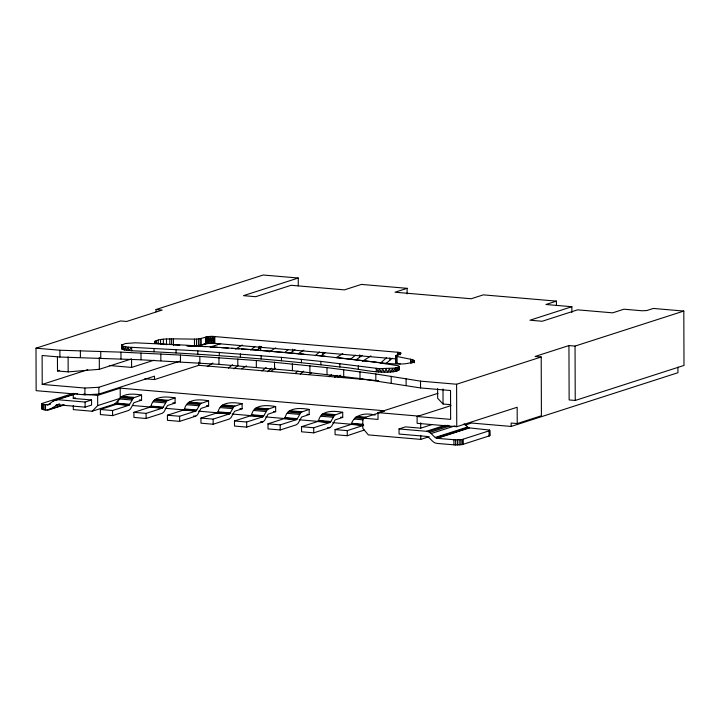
<?xml version="1.0" encoding="UTF-8"?>
<svg xmlns="http://www.w3.org/2000/svg" width="720" height="720" viewBox="0 0 720 720"><rect width="100%" height="100%" fill="white"/><g stroke="black" fill="none" stroke-linecap="round" stroke-linejoin="round"><path stroke-width="1.08" d="M325.413 356.265L252.378 349.623L185.22 345.141L135.234 342.801L125.262 343.557L121.509 345.231L121.77 349.002L124.281 349.947L131.688 350.775C201.231 353.772 270.72 358.731 339.849 366.993C358.308 368.19 376.758 374.301 395.343 371.484L395.379 368.073L398.682 366.993L398.988 366.363L398.295 365.751L375.453 362.205L336.366 357.498M398.943 354.339L398.997 352.404L397.683 352.251L214.812 336.582C207.747 335.187 201.438 339.57 194.454 339.12L173.403 338.85C167.184 339.192 160.11 338.346 154.584 341.577L154.593 343.521M399.978 354.843L400.077 352.602L398.997 352.404L399.222 354.384M414.333 362.862L414.441 360.72L412.434 359.631L397.062 356.481C391.518 354.987 404.838 354.249 400.077 352.602L400.248 354.591M131.688 350.775L131.679 347.373L128.934 350.595L128.421 347.157L126.441 350.325L125.622 346.815L124.281 349.947L123.444 346.356L122.697 349.506L122.04 345.816L121.77 349.002L121.509 345.231L123.444 346.356L128.421 347.157L197.82 350.856L281.484 357.372L320.859 361.395L379.197 368.649L395.379 368.073L396.468 371.241L397.404 367.587L398.547 370.494L398.682 366.993L399.015 369.972L398.988 366.363L399.015 369.972L395.343 371.484M412.155 362.952L412.434 359.631L412.65 362.619M413.469 362.304L413.739 360.162L413.847 362.16M400.203 363.897L396.036 362.988L395.622 362.313M117.486 403.236C119.871 392.472 133.263 393.597 141.552 395.055L141.57 400.149L133.965 402.687L130.428 409.041L128.7 410.418L112.581 415.611L100.395 414.567L100.377 409.473L116.487 404.28L117.486 403.236L129.672 404.28L133.407 397.89L141.552 395.055M151.011 406.107C153.396 395.352 166.788 396.468 175.077 397.926L175.095 403.029L167.49 405.558L163.953 411.912L162.225 413.298L146.106 418.482L133.92 417.438L133.902 412.344L150.012 407.151L151.011 406.107L163.197 407.151L166.941 400.761L175.077 397.926M184.536 408.978C186.93 398.223 200.322 399.339 208.602 400.806L208.62 405.9L201.015 408.429L197.478 414.783L195.75 416.169L179.631 421.362L167.445 420.309L167.427 415.215L183.537 410.022L184.536 408.978L196.722 410.022L200.466 403.632L208.602 400.806M218.061 411.849C220.455 401.094 233.847 402.219 242.127 403.677L242.145 408.771L234.54 411.309L231.003 417.654L229.275 419.04L213.165 424.233L200.97 423.189L200.952 418.086L217.071 412.902L218.061 411.849L230.256 412.893L233.991 406.503L242.127 403.677M251.586 414.72C253.98 403.965 267.372 405.09 275.652 406.548L275.67 411.642L268.065 414.18L264.528 420.534L262.8 421.911L246.69 427.104L234.495 426.06L234.477 420.966L250.596 415.773L251.586 414.72L263.781 415.773L267.516 409.374L275.652 406.548M285.111 417.6C287.505 406.836 300.897 407.961 309.177 409.419L309.195 414.522L301.59 417.051L298.062 423.405L296.325 424.791L280.215 429.975L268.02 428.931L268.002 423.837L284.121 418.644L285.111 417.6L297.306 418.644L301.041 412.254L309.177 409.419M318.636 420.471C321.03 409.716 334.422 410.832 342.711 412.29L342.729 417.393L335.115 419.922L331.587 426.276L329.85 427.662L313.74 432.846L301.545 431.802L301.527 426.708L317.646 421.515L318.636 420.471L330.831 421.515L334.566 415.125L342.711 412.29M364.266 430.038L347.265 435.726L335.079 434.682L335.061 429.579L351.171 424.395C354.177 414.189 365.796 412.578 375.129 415.071M59.103 404.154C53.469 406.125 48.384 412.929 41.859 408.897L42.012 403.497L68.427 394.902L72.486 394.326M41.859 408.897L42.012 403.497M432.072 424.521L420.723 428.175L405.486 426.87L399.042 428.949L399.06 434.043L426.492 436.401C430.677 437.571 432.405 443.259 437.175 443.43L455.625 444.96L462.213 444.6L489.672 435.762L489.519 430.056L468.711 427.806L464.094 423.792M489.672 435.762L489.816 430.362M100.377 409.473L112.563 410.517L128.682 405.324L129.672 404.28M133.902 412.344L146.088 413.388L162.207 408.195L163.197 407.151M167.427 415.215L179.622 416.259L195.732 411.075L196.722 410.022M200.952 418.086L213.147 419.13L229.257 413.946L230.256 412.893M234.477 420.966L246.672 422.01L262.782 416.817L263.781 415.773M268.002 423.837L280.197 424.881L296.307 419.688L297.306 418.644M301.527 426.708L313.722 427.752L329.841 422.559L330.831 421.515M395.379 368.073L393.066 371.817L392.688 368.469L390.411 372.069L389.511 368.73L387.522 372.222L386.046 368.856L384.507 372.258L382.536 368.829L381.528 372.186L379.197 368.649L378.729 372.006L376.254 368.334L376.263 371.736M73.296 405.54L73.314 409.617L92.205 411.237L97.677 405.594L120.231 398.322L120.195 388.134L384.237 410.76M92.205 411.237L114.768 403.974L120.231 398.322M295.263 373.347L297.774 371.133M315.342 355.662L319.527 351.981M300.303 374.121L303.651 371.169M321.219 355.698L325.233 352.485M380.718 362.88L386.577 357.723M385.758 363.654L392.283 358.236M228.402 368.109L232.668 364.644M250.596 350.082L254.871 346.617M233.892 368.856L238.248 365.31M256.545 350.451L261.495 346.689M261.927 370.98L266.193 367.515M284.976 352.26L288.396 349.488M267.417 371.727L271.773 368.19M290.07 353.322L295.02 349.56M328.977 376.731L331.542 374.652M350.325 359.397L355.446 355.239M334.476 377.46L337.086 375.336M356.247 359.775L362.07 355.311M74.16 393.876L54.405 400.239L48.348 404.685L44.046 404.595L41.85 403.794M270.882 371.25L275.589 368.235M298.206 353.754L303.867 350.136M337.932 377.001L340.758 375.192M362.43 361.314L370.917 355.887M207.252 366.507L212.922 363.024M235.602 349.074L242.217 345.006M241.722 368.802L246.447 365.895M269.127 351.954L275.742 347.886M308.772 374.544L311.607 372.798M336.186 357.696L342.801 353.628M399.042 428.949L426.474 431.298C431.244 431.469 432.972 437.157 437.157 438.327L455.607 439.866L462.195 439.506L489.654 430.659M144.81 378.738L154.494 379.566L154.485 376.173L98.892 394.074L84.915 394.848L36.144 390.672L36 348.192L120.6 320.94L126.693 321.462L162.153 310.05L156.051 309.528L156.06 311.76M156.051 309.528L263.205 275.013L298.26 278.019L298.287 285.831M298.26 278.019L243.477 295.659L255.663 296.703L291.114 285.291L344.457 289.863L361.377 284.409L407.097 288.324L407.115 293.904M57.447 357.021L57.501 370.971L59.598 370.296M465.183 425.088L471.528 423.045L511.146 426.438L511.137 423.045L517.23 423.567L517.176 407.25L456.75 426.717L417.123 423.315L417.105 416.511L450.63 419.382L450.531 390.51L420.543 387.936L360 378.558L292.41 370.656L218.979 364.356L141.012 359.793L59.913 357.039L42.12 355.509L42.219 384.399L87.804 369.711M57.501 370.971L68.166 371.88L99.342 369.297L131.571 358.92L131.598 367.416L109.323 365.508M131.598 367.416L153.963 360.216M198.693 345.807L207.216 343.062M186.723 345.816C196.506 348.228 205.218 342.198 214.839 343.377L395.478 358.857M210.177 347.076L220.689 343.692M52.974 401.112L74.313 394.335M42.219 384.399L84.888 388.053L98.865 387.279L179.64 361.26M407.097 288.324L395.01 292.221L471.204 298.746L483.291 294.858L556.434 301.122L556.452 305.586M47.034 404.901L50.157 403.893M47.709 404.874L50.427 404.01M73.251 393.309L73.269 398.403L75.339 397.737M55.818 405.36L58.941 404.352M56.394 405.009L59.778 404.127M47.052 409.995L51.21 408.654M51.759 408.582L63.189 404.901M48.735 409.932L64.332 404.91M83.232 394.164L97.641 395.397L120.195 388.134M154.494 379.566L198.81 365.301L378.666 380.709M54.405 400.239L57.681 399.699L85.113 402.048L91.557 399.969L91.575 405.072L85.131 407.142L57.699 404.793M556.434 301.122L545.958 304.497L571.869 306.72L571.887 312.543M571.869 306.72L529.974 320.211L542.16 321.255L577.611 309.843L612.657 312.84L623.943 309.213L642.231 310.779L646.884 310.518L653.328 308.448L683.811 311.058L684 365.427L575.235 400.464L569.133 399.942L568.944 345.564L575.046 346.086L683.811 311.058M568.944 345.564L535.104 356.463L541.206 356.985L541.404 415.773L517.23 423.567M36 348.192L59.895 350.235L120.951 352.134L180.45 355.059L256.32 360.504L326.988 367.614L375.822 373.977L420.516 381.141L456.597 384.237L541.206 356.985M429.228 436.671L420.768 439.389L368.343 434.898L362.835 428.31L362.799 418.122L378.036 419.427L378.018 412.632L437.949 393.327M362.799 418.122L384.336 411.183M335.061 429.579L347.247 430.623L363.366 425.439L351.171 424.395M417.105 416.511L451.026 405.594M426.474 431.298L445.185 425.268M428.148 431.649L447.903 425.286M429.75 432.405L449.496 426.042M431.19 433.521L455.094 425.817M435.276 437.445L467.505 427.059M435.852 437.886L468.081 427.509M436.482 438.192L468.711 427.806M437.157 438.327L469.386 427.95M511.146 426.438L677.934 372.726L677.916 367.137M360.072 379.206L362.313 379.089M173.178 344.88L179.667 345.213M187.227 345.609L193.815 345.969M198.288 346.239L206.109 346.698M210.573 346.959L217.224 347.382M221.625 347.67L228.231 348.111M231.534 348.327L239.202 348.849M166.698 344.538L156.627 343.188L154.584 341.577M241.371 349.011L248.949 349.569M251.109 349.731L258.696 350.289M259.776 350.37L303.993 354.159M437.625 388.629L437.652 398.286L443.052 404.01L450.666 404.658M378.018 412.632L419.589 416.187M122.103 396.351L134.298 397.395M155.637 399.222L167.823 400.266M189.162 402.093L201.348 403.137M222.687 404.964L234.873 406.008M256.212 407.835L268.407 408.879M289.737 410.715L301.932 411.759M323.262 413.586L335.457 414.63M356.787 416.457L365.661 417.213M121.221 396.837L133.407 397.89M154.746 399.717L166.941 400.761M188.271 402.588L200.466 403.632M221.796 405.459L233.991 406.503M255.321 408.33L267.516 409.374M288.855 411.21L301.041 412.254M322.38 414.081L334.566 415.125M355.905 416.952L365.877 417.807M75.474 393.498L77.688 393.687M120.375 397.728L132.57 398.772M153.9 400.599L166.095 401.643M187.434 403.479L199.62 404.523M220.959 406.35L233.145 407.394M254.484 409.221L266.67 410.265M288.009 412.092L300.204 413.136M321.534 414.963L333.729 416.016M355.059 417.843L363.924 418.599M139.347 399.96L141.57 400.149M172.881 402.84L175.095 403.029M206.406 405.711L208.62 405.9M239.931 408.582L242.145 408.771M273.456 411.453L275.67 411.642M306.981 414.324L309.195 414.522M340.506 417.204L342.729 417.393M119.619 398.97L131.814 400.014M153.144 401.841L165.339 402.885M186.678 404.712L198.864 405.756M220.203 407.583L232.389 408.627M253.728 410.463L265.914 411.507M287.253 413.334L299.448 414.378M320.778 416.205L332.973 417.249M354.303 419.076L363.168 419.841M73.269 398.403L91.557 399.969M352.161 423.342L363.249 424.296M117.18 403.731L129.375 404.775M150.705 406.602L162.9 407.646M184.23 409.473L196.425 410.517M217.755 412.344L229.95 413.388M251.289 415.215L263.475 416.268M284.814 418.095L297 419.139M318.339 420.966L330.525 422.01M351.864 423.837L362.943 424.791M116.847 404.082L129.033 405.126M150.372 406.953L162.558 407.997M183.897 409.824L196.083 410.877M217.422 412.704L229.608 413.748M250.947 415.575L263.142 416.619M284.472 418.446L296.667 419.49M317.997 421.317L330.192 422.361M351.522 424.197L363.717 425.241M114.768 403.974L118.125 404.262M132.651 405.504L150.543 407.034M165.078 408.285L185.202 410.004M198.612 411.156L218.736 412.884M232.155 414.027L251.154 415.656M265.689 416.907L285.813 418.626M299.232 419.778L318.231 421.407M332.766 422.649L352.89 424.377M116.487 404.28L128.682 405.324M150.012 407.151L162.207 408.195M183.537 410.022L195.732 411.075M217.071 412.902L229.257 413.946M250.596 415.773L262.782 416.817M284.121 418.644L296.307 419.688M317.646 421.515L329.841 422.559M193.536 415.98L195.75 416.169M260.586 421.722L262.8 421.911M327.636 427.473L329.85 427.662M316.053 355.338L386.541 363.384C395.721 363.933 405.954 365.22 414.468 361.296L414.441 360.72M489.834 435.456L489.519 430.056M411.318 363.222L410.571 359.172L410.58 363.06M398.169 355.221L397.683 352.251L397.692 355.167M398.529 367.605L398.763 369.45M575.046 346.086L575.235 400.464M489.024 430.947L489.042 436.041M463.239 439.254L463.257 444.348M462.195 439.506L462.213 444.6M460.809 439.704L460.827 444.798M459.18 439.83L459.198 444.933M457.398 439.893L457.416 444.987M456.597 384.237L456.75 426.717M455.607 439.866L455.625 444.96M453.924 439.767L453.942 444.861M442.998 388.98L443.052 404.01M420.516 381.141L420.543 387.936M420.705 422.775L420.723 428.175M420.75 435.312L420.768 439.389M406.107 378.666L406.125 385.461M397.404 367.587L397.422 370.98M397.062 356.481L397.08 363.276M396.009 356.193L396.036 362.988M395.595 355.518L395.532 362.655M391.203 376.281L391.221 383.076M389.934 357.894L389.943 359.973M375.822 373.977L375.84 380.772M359.982 371.763L360 378.558M359.721 354.879L359.73 356.949M358.317 365.904L358.326 369.306M347.247 430.623L347.265 435.726M343.692 369.639L343.719 376.443M339.84 363.591L339.849 366.993M326.988 367.614L327.015 374.409M322.884 352.152L322.893 354.231M320.859 361.395L320.868 364.797M313.722 427.752L313.74 432.846M309.879 365.688L309.906 372.483M301.401 359.325L301.41 362.718M292.671 349.128L292.68 351.198M292.383 363.852L292.41 370.656M281.484 357.372L281.493 360.765M280.197 424.881L280.215 429.975M274.527 362.124L274.545 368.919M261.144 355.545L261.153 358.947M260.676 346.338L260.694 350.739M259.146 346.257L259.155 348.327M256.32 360.504L256.347 367.299M246.672 422.01L246.69 427.104M240.399 353.844L240.408 357.246M237.789 358.974L237.807 365.778M219.276 352.287L219.294 355.68M218.952 357.561L218.979 364.356M214.812 336.582L214.839 343.377L213.579 336.501L213.345 343.287L212.256 336.465L211.734 343.26L210.627 336.474L210.114 343.287L209.043 336.555L208.575 343.386L207.621 336.69L207.207 343.539L206.406 336.879L206.253 343.71L205.497 337.095L205.524 343.899M213.147 419.13L213.165 424.233M201.204 338.481L201.231 345.276M200.007 338.76L200.025 345.555M199.827 356.256L199.854 363.051M198.801 362.241L198.81 365.301M198.387 338.967L198.405 345.762M197.82 350.856L197.829 354.249M196.479 339.093L196.506 345.888M194.454 339.12L194.481 345.915M180.45 355.059L180.468 361.854M179.622 416.259L179.631 421.362M176.049 349.56L176.067 352.953M173.403 338.85L173.43 345.645M171.612 338.841L171.639 344.673M169.803 338.868L169.83 344.7M166.491 339.003L166.518 344.826M163.368 339.246L163.386 344.097M160.83 353.97L160.848 360.765M160.569 339.579L160.587 344.43M158.229 340.002L158.238 343.881M156.402 340.488L156.411 343.404M155.169 341.019L155.178 342.963M153.99 348.399L153.999 351.792M146.088 413.388L146.106 418.482M140.985 352.998L141.012 359.793M120.951 352.134L120.978 358.929M112.563 410.517L112.581 415.611M100.737 351.387L100.764 358.182M99.306 357.498L99.342 369.297M98.865 387.279L98.892 394.074M97.641 395.397L97.677 405.594M85.113 402.048L85.131 407.142M84.888 388.053L84.915 394.848M80.379 350.757L80.406 357.552M68.112 356.859L68.166 371.88M59.895 350.235L59.913 357.039M45.513 404.766L45.531 409.869M44.046 404.595L44.064 409.698M42.894 404.37L42.912 409.464M42.147 404.091L42.165 409.194M121.869 344.637L121.527 348.489L121.869 344.637"/></g></svg>
